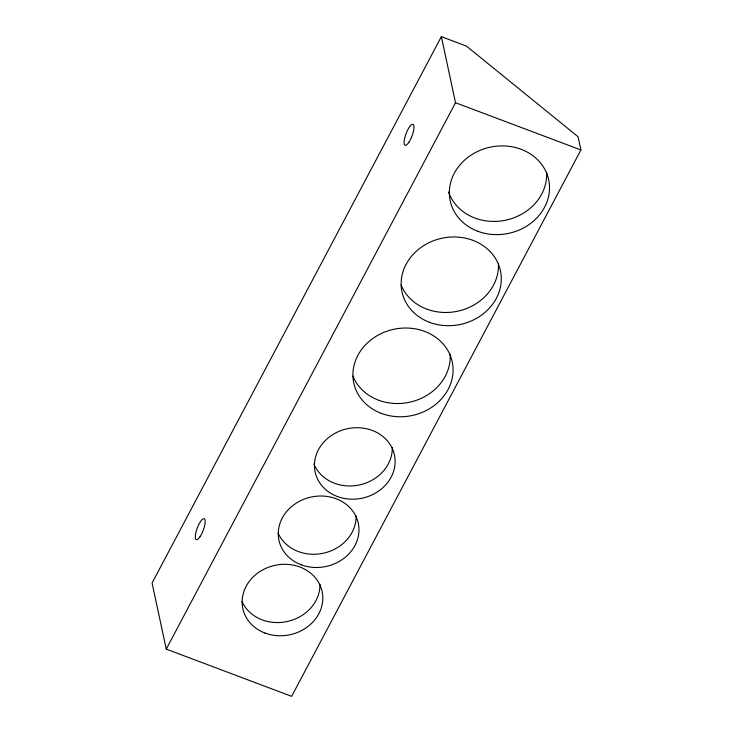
<?xml version="1.0" encoding="UTF-8"?>
<svg xmlns="http://www.w3.org/2000/svg" width="733" height="733" viewBox="0 0 733 733"><rect width="100%" height="100%" fill="white"/><g stroke="black" fill="none" stroke-linecap="round" stroke-linejoin="round"><path stroke-width="1.1" d="M441.358 36.65L152.079 583.028L166.254 649.108L291.642 696.35L580.921 149.972L578.08 136.759L466.435 46.097L441.358 36.65L455.523 102.73L166.254 649.108M455.523 102.73L580.921 149.972M546.607 172.328A50.339 44.072 -12.1 0 1 505.11 220.294A50.339 44.072 -12.1 0 1 448.596 192.046M392.292 447.661A40.553 35.505 -12.1 0 1 359.078 485.017A40.553 35.505 -12.1 0 1 313.88 463.897M356.128 515.959A40.553 35.505 -12.1 0 1 323.491 553.195A40.553 35.505 -12.1 0 1 278.119 533.138M319.973 584.247A40.553 35.505 -12.1 0 1 287.327 621.492A40.553 35.505 -12.1 0 1 241.963 601.436M450.181 354.46A50.339 44.072 -12.1 0 1 409.848 402.17A50.339 44.072 -12.1 0 1 352.903 376.13M498.394 263.394A50.339 44.072 -12.1 0 1 458.061 311.113A50.339 44.072 -12.1 0 1 401.116 285.064M408.895 142.275A11.187 3.198 -69.4 0 0 413.412 124.647A11.187 3.198 -69.4 0 0 404.836 137.511A11.187 3.198 -69.4 0 0 408.895 142.275M200.091 536.648A11.187 3.198 -69.4 0 0 204.608 519.028A11.187 3.198 -69.4 0 0 196.041 531.892A11.187 3.198 -69.4 0 0 200.091 536.648M477.724 231.243A50.339 44.072 -12.1 0 0 549.365 184.505A50.339 44.072 -12.1 0 0 471.182 155.048A50.339 44.072 -12.1 0 0 477.724 231.243M429.511 322.309A50.339 44.072 -12.1 0 0 501.152 275.571A50.339 44.072 -12.1 0 0 422.968 246.114A50.339 44.072 -12.1 0 0 429.511 322.309M381.297 413.375A50.339 44.072 -12.1 0 0 452.939 366.637A50.339 44.072 -12.1 0 0 374.755 337.171A50.339 44.072 -12.1 0 0 381.297 413.375M337.308 496.47A40.553 35.505 -12.1 0 0 395.014 458.812A40.553 35.505 -12.1 0 0 332.031 435.081A40.553 35.505 -12.1 0 0 337.308 496.47M301.144 564.767A40.553 35.505 -12.1 0 0 358.858 527.109A40.553 35.505 -12.1 0 0 295.875 503.379A40.553 35.505 -12.1 0 0 301.144 564.767M264.989 633.055A40.553 35.505 -12.1 0 0 322.694 595.407A40.553 35.505 -12.1 0 0 259.711 571.676A40.553 35.505 -12.1 0 0 264.989 633.055"/></g></svg>
